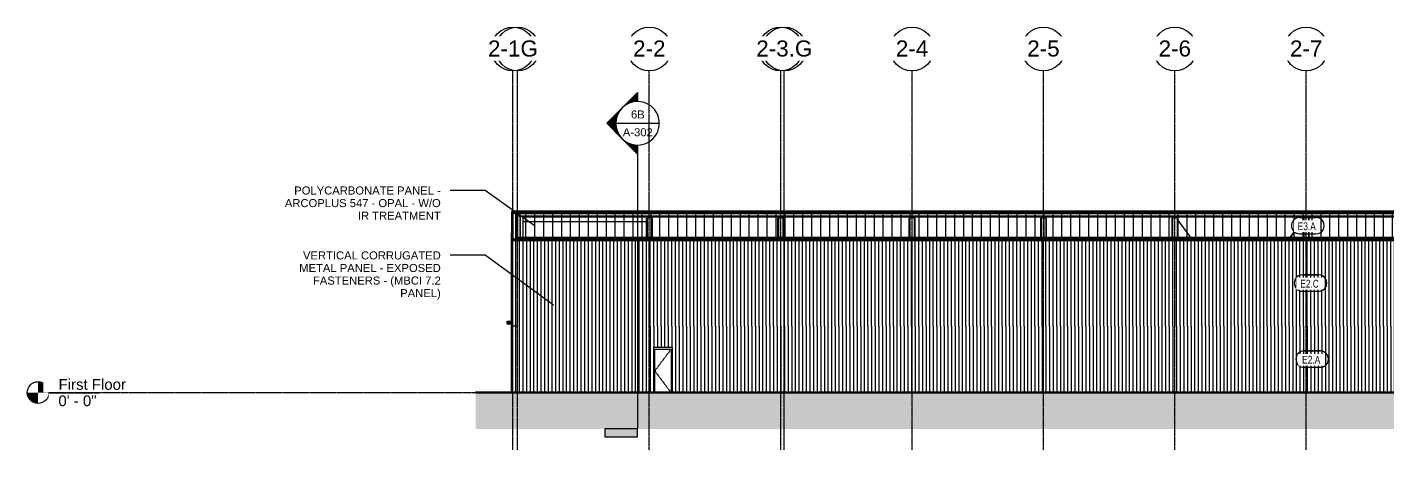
# Model space of a CAD drawing. Header units: inches. Extents: x 20230 to 40520, y -638 to 835.
# Drawn here: x 34483 to 37479, y -126 to 805 of the extents above; entities that cross this region are included whole.
import ezdxf

# ---------------------------------------------------------------- set-up
doc = ezdxf.new("R2010")
doc.units = ezdxf.units.IN
doc.header["$MEASUREMENT"] = 0
for name, pattern in [('Dash 1_16_', [0.12499999999999999, 0.06249999999999999, -0.06249999999999999]), ('Grid Line 1_2_', [0.8749999999999999, 0.4999999999999999, -0.125, 0.125, -0.125]), ('Hidden 1_8_', [0.1875, 0.125, -0.06249999999999999])]:
    doc.linetypes.add(name, pattern=pattern)
for name, color, linetype, lineweight in [('A-ANNO-KEYN', 231, 'Continuous', 9), ('A-CLNG', 13, 'Continuous', 9), ('A-DOOR', 31, 'Continuous', 9), ('A-DOOR-FRAM', 31, 'Continuous', 9), ('A-FLOR-LEVL', 51, 'Continuous', 9), ('A-GLAZ-CWMG', 51, 'Continuous', 9), ('A-ROOF', 132, 'Continuous', 9), ('A-ROOF-PATT', 132, 'Continuous', 9), ('A-WALL', 113, 'Continuous', 9), ('A-WALL-IDEN', 211, 'Continuous', 9), ('A-WALL-PATT', 111, 'Continuous', 9), ('C-TOPO', 7, 'Continuous', 9), ('G-ANNO-SYMB', 111, 'Continuous', 9), ('I-WALL', 2, 'Continuous', 9), ('S-BEAM', 12, 'Continuous', 9), ('S-COLS', 52, 'Continuous', 9), ('S-GRID', 1, 'Continuous', 9), ('S-GRID-IDEN', 1, 'Continuous', 9)]:
    doc.layers.add(name, color=color, linetype=linetype, lineweight=lineweight)
doc.styles.add('Arial', font='arial.ttf', dxfattribs={"height": 23.60479041916165})
doc.styles.add('Arial_1', font='arial.ttf', dxfattribs={"height": 35.40718562874248})
doc.styles.add('Arial_2', font='arial.ttf', dxfattribs={"height": 17.70359281437124})
doc.styles.add('Century Gothic', font='GOTHIC.TTF', dxfattribs={"width": 0.8, "height": 17.24534161490682})
pattern_1 = [(90, (-88112.326, 0), (-8, 4.898587196589413e-16), [])]

# ---------------------------------------------------------------- blocks, each defined once
blk = doc.blocks.new('Girt_C - 8_D-1405488-Elevation - North')
at = {"layer": 'S-BEAM'}
blk.add_line((-26271.3902253536, 389.4867519199262), (-22783.87110035359, 389.4867519199257), dxfattribs=at)
blk = doc.blocks.new('Rectangular Mullion - Profile_Polycarbonate_Upper and left-1149837-Elevation - North')
at = {"layer": 'A-GLAZ-CWMG'}
for p, q in [((-26280.2682253536, 395.4014589171817), (-26280.2682253536, 398.2354589171818)), ((-26280.2682253536, 398.2354589171818), (-22783.87110035359, 398.2354589171818)), ((-26280.2682253536, 395.4014589171817), (-22783.87110035359, 395.4014589171817)), ((-26271.39022535359, 394.8634589171818), (-22783.87110035359, 394.8634589171818)), ((-26271.39022535359, 394.6134589171818), (-22783.87110035359, 394.6134589171818)), ((-22783.87110035359, 398.2354589171818), (-22783.87110035359, 395.4014589171817)), ((-22783.87110035359, 394.8634589171818), (-22783.87110035359, 394.6134589171818))]:
    blk.add_line(p, q, dxfattribs=at)
blk = doc.blocks.new('Rectangular Mullion - Profile_Polycarbonate_Lower-1149838-Elevation - North')
at = {"layer": 'A-GLAZ-CWMG'}
for p, q in [((-26280.2682253536, 336.1878589608713), (-26280.2682253536, 337.6438589608713)), ((-22783.87110035359, 337.6438589608713), (-26280.2682253536, 337.6438589608713)), ((-22783.87110035359, 336.1878589608713), (-26280.2682253536, 336.1878589608713)), ((-22783.87110035359, 338.4318589608713), (-26271.39022535359, 338.4318589608713)), ((-22783.87110035359, 338.1818589608713), (-26271.39022535359, 338.1818589608713)), ((-22783.87110035359, 338.4318589608713), (-22783.87110035359, 338.1818589608713)), ((-22783.87110035359, 337.6438589608713), (-22783.87110035359, 336.1878589608713))]:
    blk.add_line(p, q, dxfattribs=at)
blk = doc.blocks.new('Rectangular Mullion - Profile_Polycarbonate_right-1189993-Elevation - North')
at = {"layer": 'A-GLAZ-CWMG'}
for p, q in [((-26283.8902253536, 398.2354589171818), (-26281.0562253536, 398.2354589171818)), ((-26283.8902253536, 336.1878589608713), (-26283.8902253536, 398.2354589171818)), ((-26281.0562253536, 336.1878589608713), (-26281.0562253536, 398.2354589171818)), ((-26281.0562253536, 336.1878589608713), (-26283.8902253536, 336.1878589608713))]:
    blk.add_line(p, q, dxfattribs=at)
blk = doc.blocks.new('Rectangular Mullion - Profile_Polycarbonate_right-1528483-Elevation - North')
at = {"layer": 'A-GLAZ-CWMG'}
for p in [(-26283.89022535361, 352.2636612657258), (-26284.87510035347, 0)]:
    blk.add_line(p, (-26284.87510035347, 352.2636612657258), dxfattribs=at)
blk = doc.blocks.new('columns and girder2 - one-1334686-Elevation - North')
at = {"layer": 'S-BEAM'}
for p, q in [((-25697.39022535361, 341.5445907073594), (-25697.39022535361, 384.5035667744605)), ((-25686.3902253536, 387.2869761166795), (-25696.39022535361, 387.2869761166797)), ((-25696.39022535361, 387.2869761166797), (-25696.39022535361, 341.5445907073596)), ((-25696.39022535361, 385.5610821543837), (-25696.39022535361, 387.0614086902157)), ((-25686.39022535361, 387.0614086902156), (-25696.39022535361, 387.0614086902157)), ((-25696.39022535361, 385.5610821543837), (-25686.39022535361, 385.5610821543835)), ((-25686.3902253536, 387.2869761166795), (-25686.3902253536, 341.5445907073594)), ((-25686.39022535361, 387.0614086902156), (-25686.39022535361, 385.5610821543835)), ((-25685.39022535361, 384.5035667744602), (-25685.39022535361, 341.5445907073592))]:
    blk.add_line(p, q, dxfattribs=at)
blk = doc.blocks.new('columns and girder2 - one-V93-Elevation - North')
at = {"layer": 'S-BEAM'}
for p, q in [((-24828.89022535361, 341.5445907073596), (-24828.89022535361, 384.5035667744611)), ((-24817.8902253536, 387.2869761166792), (-24827.89022535361, 387.2869761166793)), ((-24827.89022535361, 387.2869761166793), (-24827.89022535361, 341.5445907073593)), ((-24827.89022535361, 385.5610821543833), (-24827.89022535361, 387.0614086902153)), ((-24817.89022535361, 387.0614086902152), (-24827.89022535361, 387.0614086902153)), ((-24827.89022535361, 385.5610821543833), (-24817.89022535361, 385.5610821543832)), ((-24817.8902253536, 387.2869761166792), (-24817.8902253536, 341.5445907073597)), ((-24817.89022535361, 387.0614086902152), (-24817.89022535361, 385.5610821543832)), ((-24816.89022535361, 384.5035667744608), (-24816.89022535361, 381.4166520163849)), ((-24816.89022535361, 379.7438909966399), (-24816.89022535361, 341.5445907073595))]:
    blk.add_line(p, q, dxfattribs=at)
blk = doc.blocks.new('columns and girder2 - one-V94-Elevation - North')
at = {"layer": 'S-BEAM'}
for p, q in [((-24539.39022535361, 381.8371249598114), (-24539.39022535361, 384.5035667744615)), ((-24539.39022535361, 341.5445907073596), (-24539.39022535361, 380.1639790343506)), ((-24528.3902253536, 387.2869761166792), (-24538.3902253536, 387.2869761166793)), ((-24538.3902253536, 387.2869761166793), (-24538.3902253536, 341.5445907073593)), ((-24538.3902253536, 385.5610821543833), (-24538.3902253536, 387.0614086902153)), ((-24528.3902253536, 387.0614086902152), (-24538.3902253536, 387.0614086902153)), ((-24538.3902253536, 385.5610821543833), (-24528.3902253536, 385.5610821543832)), ((-24528.3902253536, 387.2869761166792), (-24528.3902253536, 341.5445907073603)), ((-24528.3902253536, 387.0614086902152), (-24528.3902253536, 385.5610821543832)), ((-24527.39022535361, 384.5035667744613), (-24527.39022535361, 341.5445907073602))]:
    blk.add_line(p, q, dxfattribs=at)
blk = doc.blocks.new('L-Angle - L2X2X3_16-1162514-Elevation - North')
at = {"layer": 'S-BEAM', "linetype": 'Hidden 1_8_'}
blk.add_line((-22791.52499097813, 335.3686875000943), (-26281.5054597282, 335.3686875000942), dxfattribs=at)
at = {"layer": 'S-BEAM'}
for p, q in [((-22791.52499097813, 335.3686875000939), (-26281.5054597282, 335.3686875000938)), ((-26281.5054597282, 335.1811875000942), (-26281.5054597282, 335.3686875000942)), ((-26281.5054597282, 335.1811875000942), (-22791.52499097813, 335.1811875000943)), ((-22791.52499097813, 336.187858960871), (-22791.52499097813, 335.5561875000943)), ((-22791.52499097813, 335.5561875000943), (-22791.52499097813, 335.3686875000943)), ((-22791.52499097813, 335.3686875000943), (-22791.52499097813, 335.1811875000943))]:
    blk.add_line(p, q, dxfattribs=at)
blk = doc.blocks.new('Single-Flush - 36_ x 96_-1048073-Elevation - North')
at = {"layer": 'A-DOOR', "linetype": 'Dash 1_16_'}
for p in [(-25932.76522535359, 95.99999999999997), (-25932.76522535359, -1.773666454062932e-15)]:
    blk.add_line(p, (-25968.76522535359, 47.99999999999998), dxfattribs=at)
at = {"layer": 'A-DOOR-FRAM'}
for p, q in [((-25929.76522535359, 98.99999999999994), (-25971.76522535359, 98.99999999999994)), ((-25971.76522535359, 98.99999999999994), (-25971.76522535359, 0)), ((-25968.76522535359, 0), (-25968.76522535359, 96.00000000000007)), ((-25968.76522535359, 96.00000000000007), (-25932.76522535359, 96.00000000000007)), ((-25932.76522535359, 96.00000000000007), (-25932.76522535359, 0)), ((-25929.76522535359, 0), (-25929.76522535359, 98.99999999999994))]:
    blk.add_line(p, q, dxfattribs=at)
blk = doc.blocks.new('Girt_Z - 10_D-1223956-Elevation - North')
at = {"layer": 'S-BEAM'}
for p, q in [((-22795.3641363789, 341.54459070736), (-26271.3902253536, 341.5445907073598)), ((-22795.3641363789, 341.4608045963939), (-26271.3902253536, 341.4608045963938)), ((-22795.36413637889, 341.0114975999845), (-26271.3902253536, 341.0114975999844)), ((-22795.3641363789, 341.54459070736), (-22795.3641363789, 341.4608045963939)), ((-22795.3641363789, 341.4608045963939), (-22795.36413637889, 341.0114975999845)), ((-22795.36413637889, 341.0114975999845), (-22795.36413637889, 338.4318589608714)), ((-22795.3641363789, 335.181240883843), (-22795.3641363789, 335.0000000000001))]:
    blk.add_line(p, q, dxfattribs=at)
blk = doc.blocks.new('Girt_C - 8_D-1405508-Elevation - North')
at = {"layer": 'S-BEAM'}
blk.add_line((-26281.4449128534, 390.0394375628343), (-26281.4449128534, 389.7572108339677), dxfattribs=at)
blk = doc.blocks.new('Round Bar - 1_-1262143-Elevation - North')
at = {"layer": 'S-BEAM'}
for p, q in [((-24538.3902253536, 383.1811516498362), (-24569.37178803368, 341.544590707361)), ((-24568.12532199777, 341.5445907073608), (-24538.3902253536, 381.5060082878712))]:
    blk.add_line(p, q, dxfattribs=at)
blk = doc.blocks.new('Round Bar - 1_-1262172-Elevation - North')
at = {"layer": 'S-BEAM'}
for p, q in [((-24787.21995336702, 341.54459070736), (-24817.89022535361, 382.7628036773789)), ((-24817.89022535361, 381.0876603154136), (-24788.46641940294, 341.5445907073603))]:
    blk.add_line(p, q, dxfattribs=at)
blk = doc.blocks.new('W-Wide Flange-Column - B1_I-1389345-Elevation - North')
at = {"layer": 'S-COLS', "linetype": 'Hidden 1_8_'}
for p, q in [((-26265.54647535337, 388.6152271536218), (-26265.54647535337, 341.5445907073595)), ((-26265.23397535337, 341.5445907073594), (-26265.23397535337, 388.6152271536218))]:
    blk.add_line(p, q, dxfattribs=at)
blk = doc.blocks.new('HSS-Hollow Structural Section - HSS1-1_2X1-1_2X1_8 - Obsolete-1395972-Elevation - North')
at = {"layer": 'S-BEAM'}
for p, q in [((-26284.87510035347, 153.0732643634669), (-26294.39022536247, 153.0732643634669)), ((-26294.39022536247, 152.8509226498398), (-26294.39022536247, 153.073063236424)), ((-26294.39022536247, 151.8158207861161), (-26294.39022536247, 152.8509226498398)), ((-26294.39022536247, 151.5743636267854), (-26294.39022536247, 151.8158207861161)), ((-26294.39022536247, 151.5312343824636), (-26294.39022536247, 151.5743636267854)), ((-26294.39022536247, 151.5310332554205), (-26284.87510035347, 151.5310332554205))]:
    blk.add_line(p, q, dxfattribs=at)
blk = doc.blocks.new('Level - Level Head - Circle-15001-Elevation - North')
at = {"layer": 'A-FLOR-LEVL'}
h = blk.add_hatch(color=256, dxfattribs=at)
edge = h.paths.add_edge_path(flags=0)
edge.add_line((-27327.82474626639, -23.99999999999998), (-27327.82474626639, -1.06581410364015e-13))
edge.add_line((-27327.82474626639, -1.079136779935651e-13), (-27351.82474626639, -1.079136779935651e-13))
edge.add_arc((-27327.82474626639, 0), 24.00000000000001, 180.0000000000002, 269.9999999999997)
h = blk.add_hatch(color=256, dxfattribs=at)
edge = h.paths.add_edge_path(flags=0)
edge.add_line((-27327.82474626639, 7.24528162299766e-14), (-27303.82474626639, 7.245281622997649e-14))
edge.add_arc((-27327.82474626639, -1.48803721005876e-15), 24.00000000000004, 3.81666561775622e-14, 90.0000000000001)
edge.add_line((-27327.82474626639, 23.99999999999998), (-27327.82474626639, 7.105427357601002e-14))
blk.add_circle((-27327.82474626639, 0), 23.99999999999998, dxfattribs=at)
blk = doc.blocks.new('Grid - Grid Head - Circle-14747-Elevation - North')
at = {"layer": 'S-GRID-IDEN'}
blk.add_circle((-23085.89022535335, 756.7690798906833), 48, dxfattribs=at)
blk = doc.blocks.new('Section - 3_32_ x 3_8_-18514-Elevation - North')
at = {"layer": 'G-ANNO-SYMB'}
blk.add_hatch(color=256, dxfattribs=at).paths.add_polyline_path([(-22946.15560031374, -79.66080684492678), (-22874.15560031374, -79.66080684492744), (-22874.15560031374, -97.66080684492741), (-22946.15560031374, -97.66080684492675)], flags=0)
for p, q in [((-22946.15560031374, -79.66080684492678), (-22946.15560031374, -97.66080684492675)), ((-22874.15560031374, -79.66080684492744), (-22946.15560031374, -79.66080684492678)), ((-22874.15560031374, -97.66080684492741), (-22874.15560031374, -79.66080684492744)), ((-22946.15560031374, -97.66080684492675), (-22874.15560031374, -97.66080684492741))]:
    blk.add_line(p, q, dxfattribs=at)
blk = doc.blocks.new('Section - Section Head - Filled-1526-Elevation - North')
at = {"layer": 'G-ANNO-SYMB'}
h = blk.add_hatch(color=256, dxfattribs=at)
edge = h.paths.add_edge_path(flags=0)
edge.add_arc((-22874.15560031374, 593.1570754422743), 48.06247118192713, 89.99999999999989, 132.0783950246226, ccw=False)
edge.add_line((-22874.15560031374, 641.2195466242015), (-22874.15560031374, 661.0393264361826))
edge.add_line((-22874.15560031374, 661.0393264361826), (-22906.36451102701, 628.8304157229087))
h = blk.add_hatch(color=256, dxfattribs=at)
edge = h.paths.add_edge_path(flags=0)
edge.add_line((-22908.09672581069, 627.0982009392283), (-22942.03785130765, 593.1570754422743))
edge.add_line((-22942.03785130765, 593.1570754422743), (-22922.15560031374, 593.1570754422742))
edge.add_arc((-22874.15560031374, 593.1570754422736), 48.00000000000296, 135.0000000000001, 179.9999999999997, ccw=False)
h = blk.add_hatch(color=256, dxfattribs=at)
edge = h.paths.add_edge_path(flags=0)
edge.add_arc((-22874.15560031374, 593.157075442274), 47.99999999999965, 180, 224.9999999999983, ccw=False)
edge.add_line((-22922.15560031374, 593.1570754422743), (-22942.03785130765, 593.1570754422744))
edge.add_line((-22942.03785130765, 593.1570754422744), (-22908.09672581069, 559.21594994532))
h = blk.add_hatch(color=256, dxfattribs=at)
edge = h.paths.add_edge_path(flags=0)
edge.add_line((-22906.36451102701, 557.4837351616394), (-22874.15560031374, 525.2748244483653))
edge.add_line((-22874.15560031374, 525.2748244483653), (-22874.15560031374, 545.0946042603464))
edge.add_arc((-22874.15560031374, 593.1570754422738), 48.06247118192778, 227.9216049753765, 270, ccw=False)
for p, q in [((-22942.03785130765, 593.1570754422744), (-22874.15560031374, 661.0393264361825)), ((-22906.36451102701, 628.8304157229087), (-22874.15560031374, 661.0393264361826)), ((-22874.15560031374, 641.157075442274), (-22874.15560031374, 661.0393264361825)), ((-22874.15560031374, 661.0393264361826), (-22874.15560031374, 641.2195466242015)), ((-22942.03785130765, 593.1570754422743), (-22908.09672581069, 627.0982009392283)), ((-22942.03785130765, 593.1570754422744), (-22874.15560031374, 525.2748244483657)), ((-22922.15560031374, 593.1570754422742), (-22942.03785130765, 593.1570754422743)), ((-22908.09672581069, 559.21594994532), (-22942.03785130765, 593.1570754422744)), ((-22942.03785130765, 593.1570754422744), (-22922.15560031374, 593.1570754422743)), ((-22874.15560031374, 525.2748244483653), (-22906.36451102701, 557.4837351616394)), ((-22874.15560031374, 545.1570754422742), (-22874.15560031374, 525.2748244483657)), ((-22874.15560031374, 545.0946042603464), (-22874.15560031374, 525.2748244483653))]:
    blk.add_line(p, q, dxfattribs=at)
for centre, radius, start, end in [((-22874.15560031374, 593.157075442274), 47.99999999999977, 89.9999999999998, 269.9999999999994), ((-22874.15560031374, 593.1570754422743), 48.06247118192713, 89.99999999999953, 132.0783950246223), ((-22874.15560031374, 593.157075442274), 48, 269.9999999999996, 90), ((-22874.15560031374, 593.1570754422736), 48.00000000000296, 134.9999999999997, 179.9999999999993), ((-22874.15560031374, 593.157075442274), 47.99999999999965, 179.9999999999996, 224.9999999999979), ((-22874.15560031374, 593.1570754422738), 48.06247118192778, 227.9216049753762, 269.9999999999996)]:
    blk.add_arc(centre, radius, start, end, dxfattribs=at)
blk = doc.blocks.new('Wall Tag - 1_4_-1369832-Elevation - North')
at = {"layer": 'A-WALL-IDEN', "color": 153}
for p, q in [((-24541.61837110649, 259.212418069432), (-24505.61837110649, 259.2124180694319)), ((-24505.61837110649, 259.2124180694319), (-24541.61837110649, 259.212418069432)), ((-24541.61837110649, 223.212418069432), (-24505.61837110649, 223.2124180694319)), ((-24541.61837110649, 223.212418069432), (-24505.61837110649, 223.2124180694319))]:
    blk.add_line(p, q, dxfattribs=at)
for centre, radius, start, end in [((-24541.61837110649, 241.212418069432), 17.99999999999992, 89.99999999999986, 269.9999999999995), ((-24541.61837110649, 241.212418069432), 17.99999999999992, 89.99999999999986, 269.9999999999995), ((-24505.61837110649, 241.212418069432), 18, 269.9999999999996, 90), ((-24505.61837110649, 241.212418069432), 17.99999999999994, 269.9999999999996, 89.99999999999997)]:
    blk.add_arc(centre, radius, start, end, dxfattribs=at)

msp = doc.modelspace()

# ---------------------------------------------------------------- hatches: boundary and pattern name
at = {"layer": 'A-ROOF-PATT'}
h = msp.add_hatch(dxfattribs=at)
h.set_pattern_fill('FP_59', color=256, style=0, pattern_type=2)
h.set_pattern_definition([(90, (-61834.68599999999, 1277.065), (-36.188, 2.215875918377221e-15), [])])
h.paths.add_polyline_path([(39054.42092849659, 398.2354589171818), (39054.42092849659, 398.6368131212918), (35563.29592849658, 398.5917862657358), (35563.29592849658, 398.2354589171825), (39054.37455349659, 398.2354589171825)], flags=0)
h = msp.add_hatch(dxfattribs=at)
h.set_pattern_fill('FP_58', color=256, style=0, pattern_type=2)
h.set_pattern_definition([(90, (-61834.68599999999, 1103.646), (-16.082, 9.847384911943867e-16), [])])
h.paths.add_polyline_path([(35549.81105349671, 153.0730632364245), (35549.81105349671, 153.8625448863463), (35540.29592848771, 153.8625448863463), (35540.29592848771, 153.0730632364245), (35548.31744146836, 153.0730632364245)], flags=0)
h.paths.add_polyline_path([(39043.29592849677, 153.0730632364245), (39043.29692849662, 153.0730632364245), (39043.29592849658, 153.7987655513236)], flags=0)
at = {"layer": 'A-WALL-PATT'}
h = msp.add_hatch(dxfattribs=at)
h.set_pattern_fill('FP_68', color=256, style=0, pattern_type=2)
h.set_pattern_definition(pattern_1)
h.paths.add_polyline_path([(35563.29592849658, 146.2500000002053), (35563.26031314617, 335.1811875000944), (35553.18069412197, 335.2297160710504), (35553.18069412197, 335.3686875000944), (35563.29592849658, 335.3686875000944), (35563.29592849658, 336.1878589608716), (35554.41792849656, 336.2503589608713), (35554.41792849656, 337.6438589608715), (35563.29592849658, 337.6438589608715), (35563.29592849658, 395.4014589171822), (35554.41792849658, 395.4014589171822), (35554.41792849658, 398.2354589171825), (35563.29592849658, 398.2354589171825), (35563.29592849658, 398.5917862657358), (35550.79592849655, 398.5917862657358), (35550.86597043308, 398.2354589171825), (35553.62992849657, 398.172958917182), (35553.62992849657, 336.1878589608722), (35550.79592849656, 336.1878589608722), (35550.79592849658, 146.2500000002053), (35558.5327251932, 146.2500000002053)], flags=0)
h = msp.add_hatch(dxfattribs=at)
h.set_pattern_fill('FP_63', color=256, style=0, pattern_type=2)
h.set_pattern_definition([(90, (-88118.51400000001, 0), (-19.685, 1.205358612060782e-15), [])])
h.paths.add_polyline_path([(35553.62992849657, 336.2503589608713), (35554.41792849656, 336.2503589608713), (35554.41792849656, 337.6438589608715), (39050.81505349658, 337.6438589608715), (39050.81505349658, 336.2503589608713), (39051.60305349659, 336.2503589608713), (39051.60305349659, 398.172958917182), (39050.81505349658, 398.172958917182), (39050.81505349658, 395.4014589171822), (35554.41792849658, 395.4014589171822), (35554.41792849658, 398.172958917182), (35553.62992849657, 398.172958917182), (35553.62992849657, 340.1060087412072)], flags=0)
h = msp.add_hatch(dxfattribs=at)
h.set_pattern_fill('FP_68', color=256, style=0, pattern_type=2)
h.set_pattern_definition(pattern_1)
h.paths.add_polyline_path([(37102.61372519321, 146.2500000002032), (39040.79592849658, 146.2500000002032), (39040.79592849658, 187.1445272975577), (39050.7959284965, 186.7278606308937), (39050.7959284965, 187.6032944704573), (39054.42092849659, 187.4522528037866), (39054.42092849659, 335.0000000000002), (35563.29592849658, 335.0000000000002), (35563.29592849658, 146.2500000002053), (37085.0673501932, 146.2500000002032)], flags=0)
h = msp.add_hatch(dxfattribs=at)
h.set_pattern_fill('FP_68', color=256, style=0, pattern_type=2)
h.set_pattern_definition(pattern_1)
h.paths.add_polyline_path([(35550.79592849658, 0), (35853.67092849658, 0), (35853.67092849658, 146.25), (35550.79592849658, 146.25), (35550.79592849658, 76.44425874120724)], flags=0)
h = msp.add_hatch(dxfattribs=at)
h.set_pattern_fill('FP_62', color=256, style=0, pattern_type=2)
h.set_pattern_definition([(90, (-87815.701, 0), (-8, 4.898587196589413e-16), [])])
h.paths.add_polyline_path([(35904.92092849658, 0), (38591.45092849642, 0), (38591.45092849642, 95.99999999999999), (38711.45092849642, 95.99999999999999), (38711.45092849642, 0), (38797.17092849658, 0), (38797.17092849658, 144), (38905.17092849658, 144), (38905.17092849658, 0), (38911.92092849658, 0), (38911.92092849658, 98.99999999999999), (38989.92092849658, 98.99999999999999), (38989.92092849658, 0), (39050.79592849658, 0), (39050.79592849658, 146.2500000001037), (35853.67092849658, 146.2500000001037), (35853.67092849658, 0), (35862.92092849658, 0), (35862.92092849658, 98.99999999999999), (35904.92092849658, 98.99999999999999), (35904.92092849658, 76.44425874120724)], flags=0)
at = {"layer": 'C-TOPO'}
h = msp.add_hatch(dxfattribs=at)
h.set_pattern_fill('FP_57', color=256, style=0, pattern_type=2)
h.set_pattern_definition([(0, (-86297.685, 0), (48, 48), [48, -48]), (0, (-86297.685, 18), (48, 48), [48, -48]), (0, (-86297.685, 36), (48, 48), [48, -48]), (90, (-86291.685, 42), (-48, 48), [48, -48]), (90, (-86273.685, 42), (-48, 48), [48, -48]), (90, (-86255.685, 42), (-48, 48), [48, -48])])
h.paths.add_polyline_path([(38695.88529487171, -79.79974125879333), (38735.45092849644, -79.79974125879333), (38735.45092849644, 0), (35470.80085019321, 0), (35470.80085019321, -79.79974125879333), (38617.34531963627, -79.79974125879333)], flags=0)

# ---------------------------------------------------------------- linework, layer by layer
at = {"layer": 'A-ANNO-KEYN', "color": 153}
for p, q in [((35491.89874363308, 445.4294894276133), (35414.68719697658, 445.4294894276132)), ((35599.77798443108, 368.3124573761556), (35491.89874363308, 445.4294894276133)), ((35491.89874363325, 302.5059881689259), (35414.68719697658, 302.5059881689258)), ((35643.03623921716, 192.4384642110861), (35491.89874363325, 302.5059881689259))]:
    msp.add_line(p, q, dxfattribs=at)
at = {"layer": 'A-CLNG'}
for p, q in [((35848.79592849657, 386.7014844878786), (35575.29592849681, 386.7014844878786)), ((36138.29592849657, 386.7014844878786), (35858.79592849658, 386.7014844878786)), ((36427.79592849657, 386.7014844878786), (36148.29592849658, 386.7014844878786)), ((36717.29592849656, 386.7014844878786), (36437.79592849658, 386.7014844878786)), ((37006.79592849657, 386.7014844878786), (36727.29592849658, 386.7014844878786)), ((37296.29592849658, 386.7014844878786), (37016.79592849658, 386.7014844878786)), ((37585.79592849658, 386.7014844878786), (37306.29592849658, 386.7014844878786))]:
    msp.add_line(p, q, dxfattribs=at)
at = {"layer": 'A-ROOF'}
for p, q in [((35550.79592849656, 400.649764304704), (39056.5469284966, 400.649764304704)), ((35550.79592849656, 400.649764304704), (35550.79592849656, 398.6480289464599)), ((39056.5469284966, 398.6480289464599), (35550.79592849656, 398.6480289464599)), ((35540.29592848771, 155.4043737403072), (35540.29592848771, 157.3480861368287)), ((35540.29592848771, 157.3480861368346), (35549.81105349671, 157.3480861368346)), ((35540.29592848771, 153.0827215227975), (35540.29592848771, 153.8625448863468))]:
    msp.add_line(p, q, dxfattribs=at)
at = {"layer": 'A-WALL'}
for p, q in [((35550.79592849658, 398.235458917182), (35550.79592849658, 398.5917862657358)), ((35550.79592849656, 398.5917862657358), (35563.29592849658, 398.5917862657358)), ((35554.41792849658, 398.1729589171817), (35553.62992849658, 398.1729589171817)), ((35563.29592849658, 398.5917862657358), (35563.29592849658, 398.235458917182)), ((35563.29592849658, 395.4014589171822), (35563.29592849658, 337.6438589608715)), ((35550.79592849658, 146.2500000002054), (35550.79592849658, 336.1878589608717)), ((35553.62992849658, 336.2503589608713), (35554.41792849658, 336.2503589608713)), ((35563.29592849658, 336.1878589608714), (35563.29592849658, 335.36224430231)), ((35563.29592849658, 335.1811875000943), (35563.29592849658, 334.9999999999999)), ((39054.42092849659, 334.9999999999999), (35563.29592849658, 334.9999999999999)), ((35550.79592849658, 146.25), (35550.79592849658, 0)), ((35563.29592849658, 146.25), (35550.79592849658, 146.25)), ((35563.29592849658, 146.2500000002054), (35550.79592849658, 146.2500000002054))]:
    msp.add_line(p, q, dxfattribs=at)
at = {"layer": 'C-TOPO', "lineweight": 35}
msp.add_line((35470.80085019321, 0), (37585.62390437197, 0), dxfattribs=at)
at = {"layer": 'C-TOPO'}
msp.add_line((37585.62463041078, 0), (35470.80085019321, 0), dxfattribs=at)
at = {"layer": 'G-ANNO-SYMB'}
for p, q in [((35779.86919403396, 593.1570754422739), (35875.86919403396, 593.1570754422739)), ((35827.86919403394, 545.1570754422744), (35827.86919403394, -79.66080684492748))]:
    msp.add_line(p, q, dxfattribs=at)
at = {"layer": 'I-WALL'}
msp.add_line((35847.79592849656, 376.4202344878769), (35575.29592849681, 376.4202344878769), dxfattribs=at)
at = {"layer": 'S-COLS'}
for q in [(35563.29592849681, 388.6152271536218), (35575.29592849681, 341.5445907073595)]:
    msp.add_line((35575.29592849681, 388.6152271536218), q, dxfattribs=at)
at = {"layer": 'S-GRID', "linetype": 'Grid Line 1_2_'}
for p, q in [((35553.29592849685, -125.9202757096818), (35553.29592849685, 708.7690798906838)), ((35553.29592849685, -125.9202757096818), (35553.29592849685, 708.7690798906838)), ((35563.29592849685, -125.9202757096818), (35563.29592849685, 708.7690798906838)), ((35563.29592849685, -125.9202757096818), (35563.29592849685, 708.7690798906838)), ((35853.79592849685, -125.9202757096818), (35853.79592849685, 708.7690798906838)), ((35853.79592849685, -125.9202757096818), (35853.79592849685, 708.7690798906838)), ((36143.29592849684, -125.9202757096818), (36143.29592849684, 708.7690798906838)), ((36143.29592849685, -125.9202757096818), (36143.29592849685, 708.7690798906838)), ((36151.29592849685, -125.9202757096818), (36151.29592849685, 708.7690798906838)), ((36432.79592849684, -125.9202757096818), (36432.79592849684, 708.7690798906838)), ((36432.79592849685, -125.9202757096818), (36432.79592849685, 708.7690798906838)), ((36722.29592849684, -125.9202757096818), (36722.29592849684, 708.7690798906838)), ((36722.29592849685, -125.9202757096818), (36722.29592849685, 708.7690798906838)), ((37011.79592849684, -125.9202757096818), (37011.79592849684, 708.7690798906838)), ((37011.79592849685, -125.9202757096818), (37011.79592849685, 708.7690798906837)), ((37301.29592849682, -125.9202757096818), (37301.29592849682, 708.7690798906838)), ((37301.29592849684, -125.9202757096818), (37301.29592849684, 708.7690798906838))]:
    msp.add_line(p, q, dxfattribs=at)

# ---------------------------------------------------------------- block references
at = {"layer": 'A-DOOR'}
msp.add_blockref('Single-Flush - 36_ x 96_-1048073-Elevation - North', (61834.68615385018, 0), dxfattribs=at)
at = {"layer": 'A-FLOR-LEVL'}
msp.add_blockref('Level - Level Head - Circle-15001-Elevation - North', (61834.68615385018, 0), dxfattribs=at)
at = {"layer": 'A-GLAZ-CWMG'}
for name in ['Rectangular Mullion - Profile_Polycarbonate_right-1189993-Elevation - North', 'Rectangular Mullion - Profile_Polycarbonate_Upper and left-1149837-Elevation - North', 'Rectangular Mullion - Profile_Polycarbonate_right-1528483-Elevation - North', 'Rectangular Mullion - Profile_Polycarbonate_Lower-1149838-Elevation - North']:
    msp.add_blockref(name, (61834.68615385018, 0), dxfattribs=at)
at = {"layer": 'A-WALL-IDEN', "color": 153}
for p in [(61828.44421635019, 126.5866589389245), (61834.68615385018, 0), (61838.31065384991, -167.5000000000499)]:
    msp.add_blockref('Wall Tag - 1_4_-1369832-Elevation - North', p, dxfattribs=at)
at = {"layer": 'G-ANNO-SYMB'}
for name in ['Section - Section Head - Filled-1526-Elevation - North', 'Section - 3_32_ x 3_8_-18514-Elevation - North']:
    msp.add_blockref(name, (58702.02479434771, 0), dxfattribs=at)
at = {"layer": 'S-BEAM'}
for name, p in [('Girt_C - 8_D-1405508-Elevation - North', (61834.68615385018, 0)), ('Girt_C - 8_D-1405488-Elevation - North', (61834.68615385018, 0)), ('columns and girder2 - one-1334686-Elevation - North', (61545.18615385018, 0)), ('columns and girder2 - one-1334686-Elevation - North', (61834.68615385018, 0)), ('columns and girder2 - one-1334686-Elevation - North', (62124.18615385018, 0)), ('columns and girder2 - one-1334686-Elevation - North', (62413.68615385018, 0)), ('columns and girder2 - one-V93-Elevation - North', (61834.68615385018, 0)), ('Round Bar - 1_-1262172-Elevation - North', (61834.68615385018, 0)), ('Round Bar - 1_-1262143-Elevation - North', (61834.68615385018, 0)), ('columns and girder2 - one-V94-Elevation - North', (61834.68615385018, 0)), ('L-Angle - L2X2X3_16-1162514-Elevation - North', (61834.68615385018, 0)), ('Girt_Z - 10_D-1223956-Elevation - North', (61834.68615385018, 0)), ('HSS-Hollow Structural Section - HSS1-1_2X1-1_2X1_8 - Obsolete-1395972-Elevation - North', (61834.68615385018, 2.331310503882321)), ('HSS-Hollow Structural Section - HSS1-1_2X1-1_2X1_8 - Obsolete-1395972-Elevation - North', (61834.68615385018, 0))]:
    msp.add_blockref(name, p, dxfattribs=at)
at = {"layer": 'S-COLS', "linetype": 'Hidden 1_8_'}
msp.add_blockref('W-Wide Flange-Column - B1_I-1389345-Elevation - North', (61834.68615385018, 0), dxfattribs=at)
at = {"layer": 'S-GRID-IDEN'}
for p in [(58639.18615385022, 0), (58939.68615385023, 0), (59229.18615385021, 0), (59518.68615385021, 0), (59808.18615385021, 0), (60097.68615385021, 0), (60387.18615385018, 0)]:
    msp.add_blockref('Grid - Grid Head - Circle-14747-Elevation - North', p, dxfattribs=at)

# ---------------------------------------------------------------- texts
at = {"layer": 'A-ANNO-KEYN', "char_height": 17.70359281437124, "attachment_point": 3, "line_spacing_factor": 0.9385317878468563, "style": 'Arial_2', "bg_fill": 3, "box_fill_scale": 1.25, "bg_fill_color": 0, "bg_fill_transparency": 0}
for s, insert, width in [('POLYCARBONATE PANEL -\\PARCOPLUS 547 - OPAL - W/O\\PIR TREATMENT', (35394.25632370303, 453.9716406694945), 408.8879999999996), ('VERTICAL CORRUGATED\\PMETAL PANEL - EXPOSED\\PFASTENERS - (MBCI 7.2\\PPANEL)', (35394.25632370303, 311.048139410807), 371.3039999999996)]:
    msp.add_mtext(s, dxfattribs=dict(at, insert=insert, width=width))
at = {"layer": 'G-ANNO-SYMB', "char_height": 17.70359281437124, "attachment_point": 2, "line_spacing_factor": 0.9385317878468563, "style": 'Arial_2'}
for s, insert, width in [('6B', (35828.48393399583, 621.4953245809785), 36.07199999999996), ('A-302', (35828.48393399583, 582.2228362023129), 78.62399999999991)]:
    msp.add_mtext(s, dxfattribs=dict(at, insert=insert, width=width))

# ---------------------------------------------------------------- next in the draw order: texts
at = {"layer": 'A-FLOR-LEVL', "insert": (34700.44179907157, 29.83730839434813), "char_height": 23.60479041916165, "width": 176.2559999999998, "attachment_point": 3, "line_spacing_factor": 0.9385317878468562, "style": 'Arial', "bg_fill": 3, "box_fill_scale": 1.25, "bg_fill_color": 0, "bg_fill_transparency": 0}
msp.add_mtext('First Floor', dxfattribs=at)
at = {"layer": 'A-WALL-IDEN', "char_height": 17.24534161490682, "attachment_point": 2, "line_spacing_factor": 0.9841166936790923, "style": 'Century Gothic', "bg_fill": 3, "box_fill_scale": 1.25, "bg_fill_color": 0, "bg_fill_transparency": 0}
for s, insert, width in [('E3.A', (37302.55876550658, 375.0803314570612), 47.51999999999995), ('E2.C', (37308.80070300657, 248.4936725181366), 49.24799999999994), ('E2.A', (37312.42520300629, 80.99367251808675), 47.51999999999995)]:
    msp.add_mtext(s, dxfattribs=dict(at, insert=insert, width=width))
at = {"layer": 'S-GRID-IDEN', "char_height": 35.40718562874248, "attachment_point": 2, "line_spacing_factor": 0.9385317878468563, "style": 'Arial_1', "bg_fill": 3, "box_fill_scale": 1.25, "bg_fill_color": 0, "bg_fill_transparency": 0}
for s, insert, width in [('1-1G', (35553.2867011948, 775.6428168005488), 130.8959999999998), ('1-2', (35853.7867011948, 775.6428168005488), 85.10399999999991), ('1-3', (36143.28670119479, 775.6428168005488), 85.10399999999991), ('1-4', (36432.78670119479, 775.6428168005488), 85.10399999999991), ('1-5', (36722.28670119479, 775.6428168005488), 85.10399999999991), ('1-6', (37011.78670119479, 775.6428168005488), 85.10399999999991), ('1-7', (37301.28670119476, 775.6428168005488), 85.10399999999991)]:
    msp.add_mtext(s, dxfattribs=dict(at, insert=insert, width=width))

# ---------------------------------------------------------------- next in the draw order: block references
at = {"layer": 'S-GRID-IDEN'}
for p in [(58649.18615385022, 0), (58939.68615385023, 0), (59229.18615385023, 0), (59518.68615385023, 0), (59808.18615385022, 0), (60097.68615385022, 0), (60387.18615385021, 0)]:
    msp.add_blockref('Grid - Grid Head - Circle-14747-Elevation - North', p, dxfattribs=at)

# ---------------------------------------------------------------- next in the draw order: texts
at = {"layer": 'A-FLOR-LEVL', "insert": (34635.66586058449, -6.225255760091862), "char_height": 23.60479041916165, "width": 99.9359999999999, "attachment_point": 3, "line_spacing_factor": 0.9385317878468562, "style": 'Arial', "bg_fill": 3, "box_fill_scale": 1.25, "bg_fill_color": 0, "bg_fill_transparency": 0}
msp.add_mtext('0\' - 0"', dxfattribs=at)

# ---------------------------------------------------------------- next in the draw order: linework, layer by layer
at = {"layer": 'A-FLOR-LEVL', "linetype": 'Grid Line 1_2_'}
msp.add_line((34530.86140758377, 0), (40519.59800924073, 0), dxfattribs=at)

# ---------------------------------------------------------------- next in the draw order: texts
at = {"layer": 'S-GRID-IDEN', "char_height": 35.40718562874248, "width": 85.10399999999991, "attachment_point": 2, "line_spacing_factor": 0.9385317878468563, "style": 'Arial_1', "bg_fill": 3, "box_fill_scale": 1.25, "bg_fill_color": 0, "bg_fill_transparency": 0}
for s, insert in [('2-1', (35563.2867011948, 775.6428168005488)), ('2-2', (35853.7867011948, 775.6428168005488)), ('2-3', (36143.2867011948, 775.6428168005488)), ('2-4', (36432.7867011948, 775.6428168005488)), ('2-5', (36722.2867011948, 775.6428168005488)), ('2-6', (37011.7867011948, 775.6428168005486)), ('2-7', (37301.28670119478, 775.6428168005488))]:
    msp.add_mtext(s, dxfattribs=dict(at, insert=insert))

# ---------------------------------------------------------------- next in the draw order: block references
at = {"layer": 'S-GRID-IDEN'}
for p in [(58649.18615385022, 0), (59237.18615385022, 0)]:
    msp.add_blockref('Grid - Grid Head - Circle-14747-Elevation - North', p, dxfattribs=at)

# ---------------------------------------------------------------- next in the draw order: texts
at = {"layer": 'S-GRID-IDEN', "char_height": 35.40718562874248, "attachment_point": 2, "line_spacing_factor": 0.9385317878468563, "style": 'Arial_1', "bg_fill": 3, "box_fill_scale": 1.25, "bg_fill_color": 0, "bg_fill_transparency": 0}
for s, insert, width in [('1-1', (35563.2867011948, 775.6428168005488), 85.10399999999991), ('2-3.G', (36151.2867011948, 775.6428168005488), 147.3119999999998)]:
    msp.add_mtext(s, dxfattribs=dict(at, insert=insert, width=width))

# ---------------------------------------------------------------- next in the draw order: block references
at = {"layer": 'S-GRID-IDEN'}
msp.add_blockref('Grid - Grid Head - Circle-14747-Elevation - North', (58639.18615385022, 0), dxfattribs=at)

# ---------------------------------------------------------------- next in the draw order: texts
at = {"layer": 'S-GRID-IDEN', "insert": (35553.2867011948, 775.6428168005488), "char_height": 35.40718562874248, "width": 130.8959999999998, "attachment_point": 2, "line_spacing_factor": 0.9385317878468563, "style": 'Arial_1', "bg_fill": 3, "box_fill_scale": 1.25, "bg_fill_color": 0, "bg_fill_transparency": 0}
msp.add_mtext('2-1G', dxfattribs=at)

doc.saveas('drawing.dxf')
